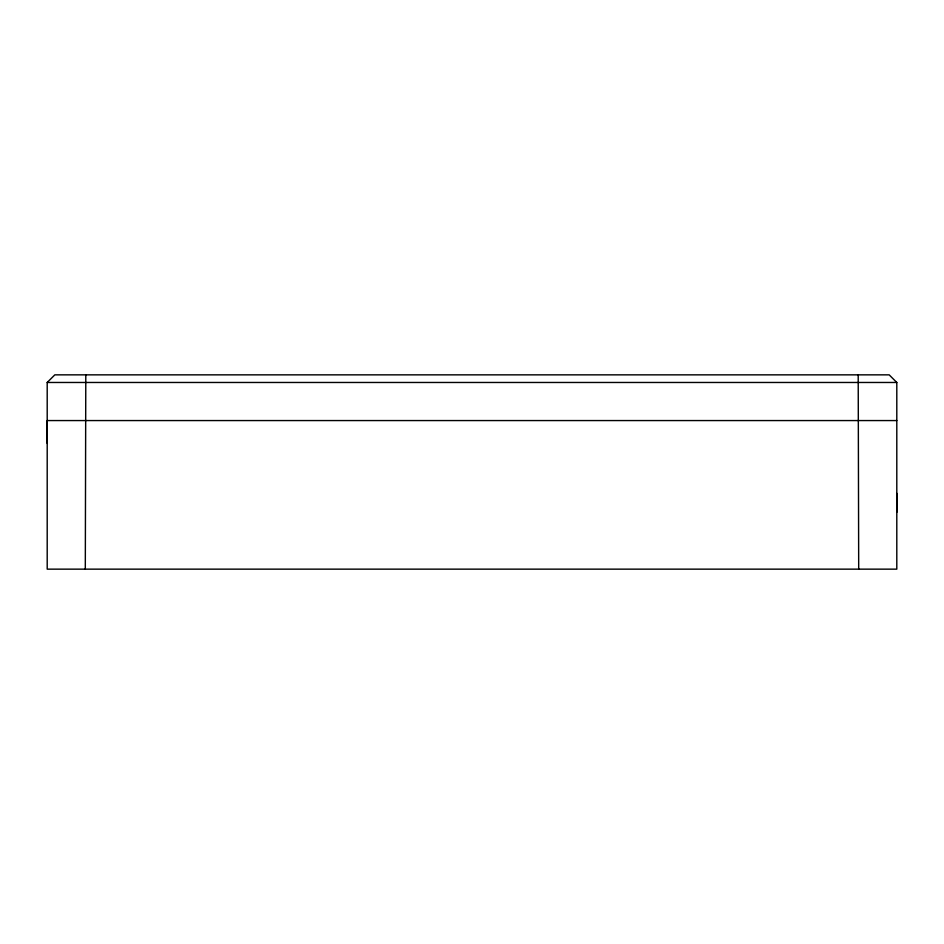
<?xml version="1.0" encoding="UTF-8"?>
<svg xmlns="http://www.w3.org/2000/svg" width="944" height="944" viewBox="0 0 944 944"><rect width="100%" height="100%" fill="white"/><g stroke="black" fill="none" stroke-linecap="round" stroke-linejoin="round"><path stroke-width="1.42" d="M896.8 512.38L896.8 493.334M85.798 374.851L85.302 569.149M47.2 382.473L54.823 374.851L889.177 374.851L896.8 382.473L896.8 569.149L47.2 569.149L47.2 382.473L896.8 382.473M896.8 420.564L47.2 420.564L47.212 443.42M858.202 374.851L858.698 569.149"/></g></svg>
